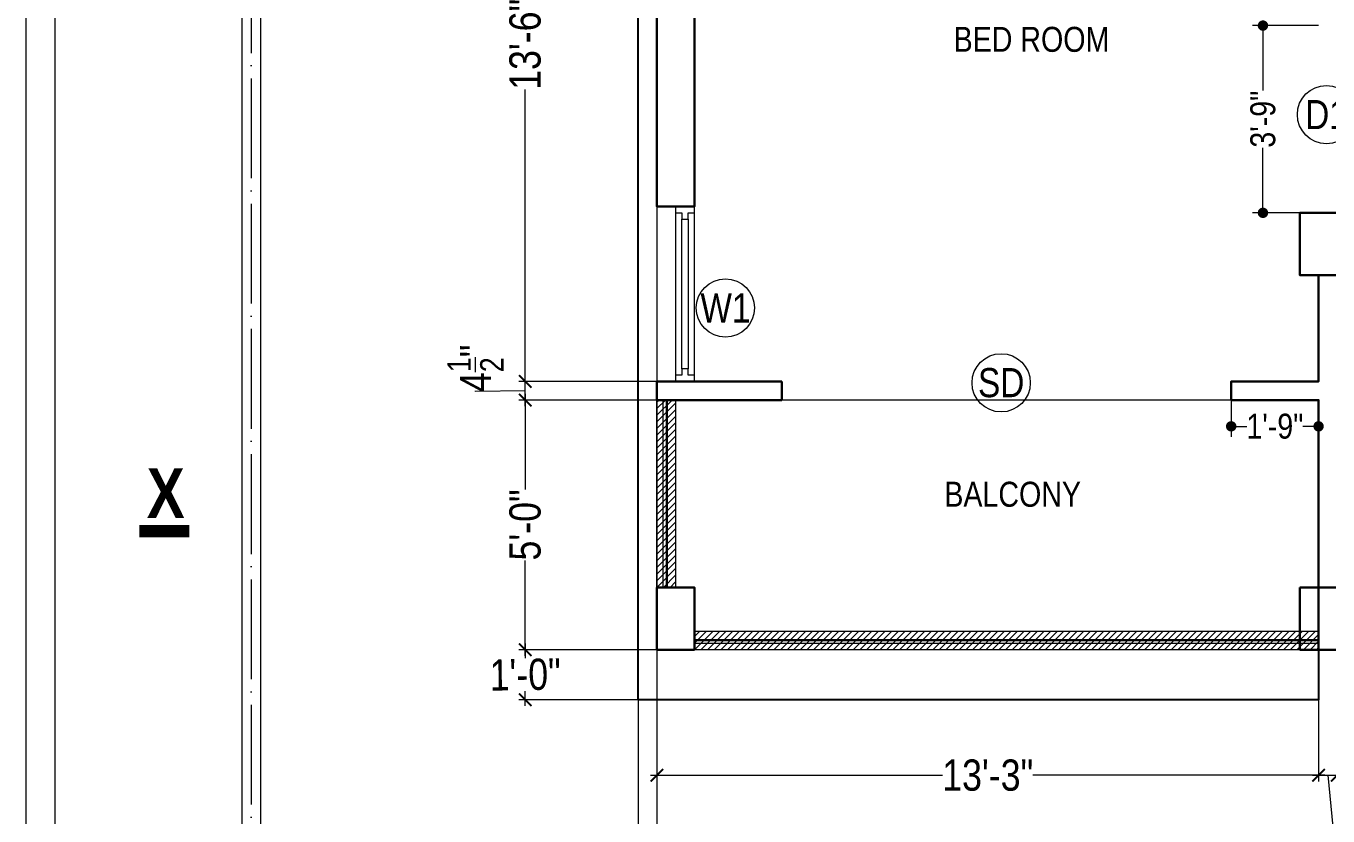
# Model space of a CAD drawing. Header units: millimetres. Extents: x 56222 to 154870, y -176352 to -121287.
# Drawn here: x 148916.6 to 149229.4, y -175317.8 to -175128 of the extents above; entities that cross this region are included whole.
import ezdxf

# ---------------------------------------------------------------- set-up
doc = ezdxf.new("R2010")
doc.units = ezdxf.units.MM
doc.header["$MEASUREMENT"] = 0
doc.header["$PDMODE"] = 35
doc.linetypes.add('ACAD_ISO02W100', pattern=[15, 12, -3])
doc.linetypes.add('ACAD_ISO04W100', pattern=[30, 24, -3, 0, -3])
doc.layers.get('Defpoints').update_dxf_attribs({"color": 220})
for name, color, linetype, lineweight in [('COLUMN', 1, 'Continuous', 30), ('ELEVATION', 250, 'Continuous', 9), ('FIRST FLOOR', 7, 'Continuous', 9), ('FIRST FLOOR ( DIM )', 250, 'Continuous', 9), ('FIRST FLOOR ( DW_RAIL )', 7, 'Continuous', 9), ('FIRST FLOOR ( TEXT )', 7, 'Continuous', 9), ('FIRST FLOOR_( D - W & RAILING )', 251, 'Continuous', 9), ('FIRST FLOOR_( PLine )_', 251, 'Continuous', 30), ('GROUND FLOOR', 7, 'Continuous', 9), ('SECTION', 7, 'Continuous', 9), ('X_SHEET', 7, 'Continuous', 9)]:
    doc.layers.add(name, color=color, linetype=linetype, lineweight=lineweight)
doc.layers.add('XX~SLAB ( PLINE )', color=251, linetype='Continuous', plot=False)
doc.styles.add('Cn BT~6', font='swissc.ttf', dxfattribs={"height": 6})
doc.styles.add("Cn_BT_0'-0", font='swissc.ttf')
doc.styles.add('Cn_BT_7', font='swissc.ttf', dxfattribs={"height": 7})
doc.styles.add('Cn_BT_7½', font='swissc.ttf', dxfattribs={"height": 7.5})
doc.styles.add('KATHA', font='swissc.ttf')
doc.dimstyles.new('Cn BT~6', dxfattribs={"dimtxt": 0.18, "dimasz": 2.5, "dimexe": 2.5, "dimexo": 0, "dimgap": 0.09, "dimtad": 0, "dimdec": 3, "dimzin": 3, "dimdsep": 46, "dimlunit": 4, "dimtxsty": 'Cn BT~6', "dimblk": 'DOT', "dimcen": 0.09, "dimdle": 2, "dimclrd": 250, "dimclre": 250, "dimclrt": 5, "dimadec": 0, "dimazin": 0, "dimtfac": 0.75, "dimtdec": 3, "dimtofl": 0, "dimtmove": 0, "dimatfit": 3, "dimfxl": 1, "dimtolj": 1, "dimtzin": 0, "dimlwd": 15, "dimlwe": 15, "dimarcsym": 0})
doc.dimstyles.new('Cn_BT_7½', dxfattribs={"dimtxt": 9, "dimasz": 3, "dimexe": 1.5, "dimexo": 0, "dimgap": 0.09, "dimtad": 0, "dimdec": 3, "dimzin": 3, "dimdsep": 46, "dimlunit": 4, "dimtxsty": 'Cn_BT_7½', "dimblk": 'ARCHTICK', "dimcen": 0.09, "dimdle": 1.5, "dimclrd": 251, "dimclre": 251, "dimclrt": 14, "dimadec": 0, "dimazin": 0, "dimtfac": 0.75, "dimtdec": 3, "dimtofl": 0, "dimtmove": 0, "dimatfit": 3, "dimfxl": 0, "dimtolj": 1, "dimtzin": 0, "dimlwd": 15, "dimlwe": 15, "dimarcsym": 0})

# ---------------------------------------------------------------- blocks, each defined once
blk = doc.blocks.new('_ArchTick')
at = {"color": 0, "linetype": 'ByBlock', "const_width": 0.15}
blk.add_lwpolyline([(-0.5, -0.5), (0.5, 0.5)], dxfattribs=at)
blk = doc.blocks.new('*D135')
at = {"layer": 'Defpoints', "color": 0, "transparency": 16777216}
for p in [(149068.14, -175277.87), (149227.14, -175277.87), (149227.14, -175308.04)]:
    blk.add_point(p, dxfattribs=at)
at = {"layer": 'FIRST FLOOR ( DIM )', "color": 251, "lineweight": 15, "transparency": 16777216}
for p, q in [((149068.14, -175277.87), (149068.14, -175309.54)), ((149227.14, -175277.87), (149227.14, -175309.54)), ((149066.64, -175308.04), (149136.78, -175308.04)), ((149228.64, -175308.04), (149158.5, -175308.04))]:
    blk.add_line(p, q, dxfattribs=at)
at = {"layer": 'FIRST FLOOR ( DIM )', "color": 251, "lineweight": 15, "transparency": 16777216, "xscale": 3, "yscale": 3, "zscale": 3, "rotation": 180}
blk.add_blockref('_ArchTick', (149068.14, -175308.04), dxfattribs=at)
at = {"layer": 'FIRST FLOOR ( DIM )', "color": 251, "lineweight": 15, "transparency": 16777216, "xscale": 3, "yscale": 3, "zscale": 3}
blk.add_blockref('_ArchTick', (149227.14, -175308.04), dxfattribs=at)
at = {"layer": 'FIRST FLOOR ( DIM )', "color": 14, "transparency": 16777216, "insert": (149147.64, -175308.04), "char_height": 7.5, "attachment_point": 5, "style": 'Cn_BT_7½'}
blk.add_mtext('\\A1;13\'-3"', dxfattribs=at)
blk = doc.blocks.new('*D134')
at = {"layer": 'Defpoints', "color": 0, "transparency": 16777216}
for p in [(149227.14, -175277.87), (149231.64, -175277.87), (149231.64, -175308.04)]:
    blk.add_point(p, dxfattribs=at)
at = {"layer": 'FIRST FLOOR ( DIM )', "color": 251, "lineweight": 15, "transparency": 16777216}
for p, q in [((149227.14, -175277.87), (149227.14, -175309.54)), ((149231.64, -175277.87), (149231.64, -175309.54)), ((149225.64, -175308.04), (149233.14, -175308.04)), ((149229.39, -175308.04), (149230.54, -175320.41)), ((149230.54, -175320.41), (149230.72, -175320.41))]:
    blk.add_line(p, q, dxfattribs=at)
at = {"layer": 'FIRST FLOOR ( DIM )', "color": 251, "lineweight": 15, "transparency": 16777216, "xscale": 3, "yscale": 3, "zscale": 3, "rotation": 180}
blk.add_blockref('_ArchTick', (149227.14, -175308.04), dxfattribs=at)
at = {"layer": 'FIRST FLOOR ( DIM )', "color": 251, "lineweight": 15, "transparency": 16777216, "xscale": 3, "yscale": 3, "zscale": 3}
blk.add_blockref('_ArchTick', (149231.64, -175308.04), dxfattribs=at)
at = {"layer": 'FIRST FLOOR ( DIM )', "color": 14, "transparency": 16777216, "insert": (149236.09, -175320.41), "char_height": 7.5, "attachment_point": 5, "style": 'Cn_BT_7½'}
blk.add_mtext('\\A1;4{\\H0.750000x;\\S1/2;}"', dxfattribs=at)
blk = doc.blocks.new('*D129')
at = {"layer": 'Defpoints', "color": 0, "transparency": 16777216}
for p in [(149036.5, -175217.87), (149068.14, -175217.87), (149068.14, -175277.87)]:
    blk.add_point(p, dxfattribs=at)
at = {"layer": 'FIRST FLOOR ( DIM )', "color": 251, "lineweight": 15, "transparency": 16777216}
for p, q in [((149036.5, -175216.37), (149036.5, -175239.34)), ((149068.14, -175217.87), (149035, -175217.87)), ((149036.5, -175279.37), (149036.5, -175256.41)), ((149068.14, -175277.87), (149035, -175277.87))]:
    blk.add_line(p, q, dxfattribs=at)
at = {"layer": 'FIRST FLOOR ( DIM )', "color": 251, "lineweight": 15, "transparency": 16777216, "xscale": 3, "yscale": 3, "zscale": 3}
for p, rotation in [((149036.5, -175217.87), 90), ((149036.5, -175277.87), 270)]:
    blk.add_blockref('_ArchTick', p, dxfattribs=dict(at, rotation=rotation))
at = {"layer": 'FIRST FLOOR ( DIM )', "color": 14, "transparency": 16777216, "insert": (149036.5, -175247.87), "char_height": 7.5, "attachment_point": 5, "rotation": 90, "style": 'Cn_BT_7½'}
blk.add_mtext('\\A1;5\'-0"', dxfattribs=at)
blk = doc.blocks.new('*D128')
at = {"layer": 'Defpoints', "color": 0, "transparency": 16777216}
for p in [(149077.14, -175051.37), (149036.5, -175213.37), (149068.14, -175213.37)]:
    blk.add_point(p, dxfattribs=at)
at = {"layer": 'FIRST FLOOR ( DIM )', "color": 251, "lineweight": 15, "transparency": 16777216}
for p, q in [((149036.5, -175049.87), (149036.5, -175121.51)), ((149077.14, -175051.37), (149035, -175051.37)), ((149036.5, -175214.87), (149036.5, -175143.23)), ((149068.14, -175213.37), (149035, -175213.37))]:
    blk.add_line(p, q, dxfattribs=at)
at = {"layer": 'FIRST FLOOR ( DIM )', "color": 251, "lineweight": 15, "transparency": 16777216, "xscale": 3, "yscale": 3, "zscale": 3}
for p, rotation in [((149036.5, -175051.37), 90), ((149036.5, -175213.37), 270)]:
    blk.add_blockref('_ArchTick', p, dxfattribs=dict(at, rotation=rotation))
at = {"layer": 'FIRST FLOOR ( DIM )', "color": 14, "transparency": 16777216, "insert": (149036.5, -175132.37), "char_height": 7.5, "attachment_point": 5, "rotation": 90, "style": 'Cn_BT_7½'}
blk.add_mtext('\\A1;13\'-6"', dxfattribs=at)
blk = doc.blocks.new('_Dot')
at = {"color": 0, "linetype": 'ByBlock', "lineweight": -2}
blk.add_line((-0.5, 0), (-1, 0), dxfattribs=at)
at = {"color": 0, "linetype": 'ByBlock', "const_width": 0.5}
blk.add_lwpolyline([(-0.25, 0, 1), (0.25, 0, 1)], format="xyb", close=True, dxfattribs=at)
blk = doc.blocks.new('*D124')
at = {"layer": 'Defpoints', "color": 0, "transparency": 16777216}
for p in [(149206.14, -175217.87), (149227.14, -175217.87), (149227.14, -175224.18)]:
    blk.add_point(p, dxfattribs=at)
at = {"layer": 'ELEVATION', "color": 250, "lineweight": 15, "transparency": 16777216}
for p, q in [((149206.14, -175217.87), (149206.14, -175226.68)), ((149227.14, -175217.87), (149227.14, -175226.68)), ((149208.64, -175224.18), (149209.92, -175224.18)), ((149224.64, -175224.18), (149223.36, -175224.18))]:
    blk.add_line(p, q, dxfattribs=at)
at = {"layer": 'ELEVATION', "color": 250, "lineweight": 15, "transparency": 16777216, "xscale": 2.5, "yscale": 2.5, "zscale": 2.5, "rotation": 180}
blk.add_blockref('_Dot', (149206.14, -175224.18), dxfattribs=at)
at = {"layer": 'ELEVATION', "color": 250, "lineweight": 15, "transparency": 16777216, "xscale": 2.5, "yscale": 2.5, "zscale": 2.5}
blk.add_blockref('_Dot', (149227.14, -175224.18), dxfattribs=at)
at = {"layer": 'ELEVATION', "color": 5, "transparency": 16777216, "insert": (149216.64, -175224.18), "char_height": 6, "attachment_point": 5, "style": 'Cn BT~6'}
blk.add_mtext('\\A1;1\'-9"', dxfattribs=at)
blk = doc.blocks.new('*D123')
at = {"layer": 'Defpoints', "color": 0, "transparency": 16777216}
for p in [(149036.5, -175213.37), (149068.14, -175213.37), (149068.14, -175217.87)]:
    blk.add_point(p, dxfattribs=at)
at = {"layer": 'FIRST FLOOR ( DIM )', "color": 251, "lineweight": 15, "transparency": 16777216}
for p, q in [((149068.14, -175213.37), (149035, -175213.37)), ((149036.5, -175219.37), (149036.5, -175211.87)), ((149024.55, -175215.79), (149024.55, -175215.61)), ((149036.5, -175215.62), (149024.55, -175215.79)), ((149068.14, -175217.87), (149035, -175217.87))]:
    blk.add_line(p, q, dxfattribs=at)
at = {"layer": 'FIRST FLOOR ( DIM )', "color": 251, "lineweight": 15, "transparency": 16777216, "xscale": 3, "yscale": 3, "zscale": 3}
for p, rotation in [((149036.5, -175213.37), 90), ((149036.5, -175217.87), 270)]:
    blk.add_blockref('_ArchTick', p, dxfattribs=dict(at, rotation=rotation))
at = {"layer": 'FIRST FLOOR ( DIM )', "color": 14, "transparency": 16777216, "insert": (149024.55, -175210.24), "char_height": 7.5, "attachment_point": 5, "rotation": 90, "style": 'Cn_BT_7½'}
blk.add_mtext('\\A1;4{\\H0.750000x;\\S1/2;}"', dxfattribs=at)
blk = doc.blocks.new('*D110')
at = {"layer": 'Defpoints', "color": 0, "transparency": 16777216}
for p in [(149068.14, -175277.87), (149036.5, -175289.87), (149063.64, -175289.87)]:
    blk.add_point(p, dxfattribs=at)
at = {"layer": 'FIRST FLOOR ( DIM )', "color": 251, "lineweight": 15, "transparency": 16777216}
for p, q in [((149068.14, -175277.87), (149035, -175277.87)), ((149036.5, -175276.37), (149036.5, -175279.93)), ((149036.5, -175291.37), (149036.5, -175287.81)), ((149063.64, -175289.87), (149035, -175289.87))]:
    blk.add_line(p, q, dxfattribs=at)
at = {"layer": 'FIRST FLOOR ( DIM )', "color": 251, "lineweight": 15, "transparency": 16777216, "xscale": 3, "yscale": 3, "zscale": 3}
for p, rotation in [((149036.5, -175277.87), 90), ((149036.5, -175289.87), 270)]:
    blk.add_blockref('_ArchTick', p, dxfattribs=dict(at, rotation=rotation))
at = {"layer": 'FIRST FLOOR ( DIM )', "color": 14, "transparency": 16777216, "insert": (149036.5, -175283.87), "char_height": 7.5, "attachment_point": 5, "rotation": 1, "style": 'Cn_BT_7½'}
blk.add_mtext('\\A1;1\'-0"', dxfattribs=at)
blk = doc.blocks.new('*D109')
at = {"layer": 'Defpoints', "color": 0, "transparency": 16777216}
for p in [(149068.14, -175277.87), (149063.64, -175289.87), (149063.64, -175334.53)]:
    blk.add_point(p, dxfattribs=at)
at = {"layer": 'FIRST FLOOR ( DIM )', "color": 251, "lineweight": 15, "transparency": 16777216}
for p, q in [((149068.14, -175277.87), (149068.14, -175336.03)), ((149063.64, -175289.87), (149063.64, -175336.03)), ((149058.35, -175334.53), (149063.64, -175334.53)), ((149069.64, -175334.53), (149062.14, -175334.53))]:
    blk.add_line(p, q, dxfattribs=at)
at = {"layer": 'FIRST FLOOR ( DIM )', "color": 251, "lineweight": 15, "transparency": 16777216, "xscale": 3, "yscale": 3, "zscale": 3, "rotation": 180}
blk.add_blockref('_ArchTick', (149063.64, -175334.53), dxfattribs=at)
at = {"layer": 'FIRST FLOOR ( DIM )', "color": 251, "lineweight": 15, "transparency": 16777216, "xscale": 3, "yscale": 3, "zscale": 3}
blk.add_blockref('_ArchTick', (149068.14, -175334.53), dxfattribs=at)
at = {"layer": 'FIRST FLOOR ( DIM )', "color": 14, "transparency": 16777216, "insert": (149052.98, -175334.53), "char_height": 7.5, "attachment_point": 5, "style": 'Cn_BT_7½'}
blk.add_mtext('\\A1;4{\\H0.750000x;\\S1/2;}"', dxfattribs=at)
blk = doc.blocks.new('*D108')
at = {"layer": 'Defpoints', "color": 0, "transparency": 16777216}
for p in [(149068.14, -175289.87), (149468.64, -175289.87), (149468.64, -175334.53)]:
    blk.add_point(p, dxfattribs=at)
at = {"layer": 'FIRST FLOOR ( DIM )', "color": 251, "lineweight": 15, "transparency": 16777216}
for p, q in [((149068.14, -175289.87), (149068.14, -175336.03)), ((149468.64, -175289.87), (149468.64, -175336.03)), ((149066.64, -175334.53), (149255.69, -175334.53)), ((149470.14, -175334.53), (149281.1, -175334.53))]:
    blk.add_line(p, q, dxfattribs=at)
at = {"layer": 'FIRST FLOOR ( DIM )', "color": 251, "lineweight": 15, "transparency": 16777216, "xscale": 3, "yscale": 3, "zscale": 3, "rotation": 180}
blk.add_blockref('_ArchTick', (149068.14, -175334.53), dxfattribs=at)
at = {"layer": 'FIRST FLOOR ( DIM )', "color": 251, "lineweight": 15, "transparency": 16777216, "xscale": 3, "yscale": 3, "zscale": 3}
blk.add_blockref('_ArchTick', (149468.64, -175334.53), dxfattribs=at)
at = {"layer": 'FIRST FLOOR ( DIM )', "color": 14, "transparency": 16777216, "insert": (149268.39, -175334.53), "char_height": 7.5, "attachment_point": 5, "style": 'Cn_BT_7½'}
blk.add_mtext('\\A1;33\'-4{\\H0.750000x;\\S1/2;}"', dxfattribs=at)
blk = doc.blocks.new('*D103')
at = {"layer": 'Defpoints', "color": 0, "transparency": 16777216}
for p in [(149227.14, -175127.87), (149213.77, -175172.87), (149227.14, -175172.87)]:
    blk.add_point(p, dxfattribs=at)
at = {"layer": 'ELEVATION', "color": 250, "lineweight": 15, "transparency": 16777216}
for p, q in [((149227.14, -175127.87), (149211.27, -175127.87)), ((149213.77, -175130.37), (149213.77, -175143.51)), ((149213.77, -175170.37), (149213.77, -175157.23)), ((149227.14, -175172.87), (149211.27, -175172.87))]:
    blk.add_line(p, q, dxfattribs=at)
at = {"layer": 'ELEVATION', "color": 250, "lineweight": 15, "transparency": 16777216, "xscale": 2.5, "yscale": 2.5, "zscale": 2.5}
for p, rotation in [((149213.77, -175127.87), 90), ((149213.77, -175172.87), 270)]:
    blk.add_blockref('_Dot', p, dxfattribs=dict(at, rotation=rotation))
at = {"layer": 'ELEVATION', "color": 5, "transparency": 16777216, "insert": (149213.77, -175150.37), "char_height": 6, "attachment_point": 5, "rotation": 90, "style": 'Cn BT~6'}
blk.add_mtext('\\A1;3\'-9"', dxfattribs=at)

msp = doc.modelspace()

# ---------------------------------------------------------------- hatches: boundary and pattern name
at = {"layer": 'FIRST FLOOR'}
h = msp.add_hatch(dxfattribs=at)
h.set_pattern_fill('ANSI31', color=251, scale=9, style=0)
h.set_pattern_definition([(45, (149068.1435, -175262.8723), (-0.795495, 0.795495), [])])
h.paths.add_polyline_path([(149072.6435, -175262.8723), (149068.1435, -175262.8723), (149068.1435, -175217.8723), (149072.6435, -175217.8723)])
h = msp.add_hatch(dxfattribs=at)
h.set_pattern_fill('ANSI31', color=251, scale=9, style=0)
h.set_pattern_definition([(45, (149077.1435, -175277.8723), (-0.795495, 0.795495), [])])
h.paths.add_polyline_path([(149077.1435, -175273.3723), (149227.1435, -175273.3723), (149227.1435, -175277.8723), (149077.1435, -175277.8723)])

# ---------------------------------------------------------------- linework, layer by layer
at = {"layer": 'COLUMN'}
for points in [[(149222.6435, -175172.8723), (149231.6435, -175172.8723), (149231.6435, -175187.8723), (149222.6435, -175187.8723)], [(149068.1435, -175262.8723), (149077.1435, -175262.8723), (149077.1435, -175277.8723), (149068.1435, -175277.8723)], [(149222.6435, -175262.8723), (149231.6435, -175262.8723), (149231.6435, -175277.8723), (149222.6435, -175277.8723)]]:
    msp.add_lwpolyline(points, close=True, dxfattribs=at)
at = {"layer": 'FIRST FLOOR'}
for p, q in [((149068.1435, -174967.3723), (149068.1435, -175277.8723)), ((149077.1435, -175213.3723), (149077.1435, -175051.3723)), ((149068.1435, -175171.3723), (149077.1435, -175171.3723)), ((149227.1435, -175213.3723), (149227.1435, -175187.8723)), ((149231.6435, -175187.8723), (149227.1435, -175187.8723)), ((149098.1435, -175213.3723), (149068.1435, -175213.3723)), ((149098.1435, -175213.3723), (149098.1435, -175217.8723)), ((149227.1435, -175213.3723), (149206.1435, -175213.3723)), ((149206.1435, -175213.3723), (149206.1435, -175217.8723)), ((149227.1435, -175217.8723), (149068.1435, -175217.8723)), ((149227.1435, -175277.8723), (149227.1435, -175217.8723)), ((149468.6435, -175277.8723), (149068.1435, -175277.8723))]:
    msp.add_line(p, q, dxfattribs=at)
at = {"layer": 'FIRST FLOOR', "ltscale": 0.7}
msp.add_lwpolyline([(149227.1435, -175277.8723), (149227.1435, -175289.8723), (149063.6435, -175289.8723), (149063.6435, -174967.3723), (149068.1435, -174967.3723)], dxfattribs=at)
at = {"layer": 'FIRST FLOOR'}
for points in [[(149072.6435, -175262.8723), (149068.1435, -175262.8723), (149068.1435, -175217.8723), (149072.6435, -175217.8723)], [(149077.1435, -175273.3723), (149227.1435, -175273.3723), (149227.1435, -175277.8723), (149077.1435, -175277.8723)]]:
    msp.add_lwpolyline(points, close=True, dxfattribs=at)
at = {"layer": 'FIRST FLOOR', "color": 1, "linetype": 'ACAD_ISO02W100', "ltscale": 0.7}
msp.add_lwpolyline([(149227.1435, -175277.8723), (149068.1435, -175277.8723), (149068.1435, -175217.8723)], dxfattribs=at)
at = {"layer": 'FIRST FLOOR ( DIM )', "color": 5}
for centre in [(149229.0407, -175149.2593), (149084.6152, -175195.7362), (149150.87, -175213.7226)]:
    msp.add_circle(centre, 7, dxfattribs=at)
at = {"layer": 'FIRST FLOOR ( DW_RAIL )'}
msp.add_lwpolyline([(149072.6435, -175171.3723), (149072.6435, -175172.8723), (149074.1435, -175172.8723), (149074.1435, -175174.3723), (149075.6435, -175174.3723), (149075.6435, -175210.3723), (149074.1435, -175210.3723), (149074.1435, -175211.8723), (149072.6435, -175211.8723), (149072.6435, -175213.3723), (149077.1435, -175213.3723), (149077.1435, -175211.8723), (149075.6435, -175211.8723), (149075.6435, -175210.3723), (149074.1435, -175210.3723), (149074.1435, -175174.3723), (149075.6435, -175174.3723), (149075.6435, -175172.8723), (149077.1435, -175172.8723), (149077.1435, -175171.3723), (149072.6435, -175171.3723), (149072.6435, -175213.3723), (149077.1435, -175213.3723), (149077.1435, -175171.3723)], close=True, dxfattribs=at)
at = {"layer": 'FIRST FLOOR_( D - W & RAILING )', "color": 32}
for points in [[(149069.6435, -175217.8723), (149070.6435, -175217.8723), (149070.6435, -175262.8723), (149069.6435, -175262.8723), (149069.6435, -175217.8723), (149070.3435, -175217.8723), (149070.3435, -175262.8723), (149069.6435, -175262.8723)], [(149077.1435, -175276.3723), (149077.1435, -175275.3723), (149227.1435, -175275.3723), (149227.1435, -175276.3723), (149077.1435, -175276.3723), (149077.1435, -175275.6723), (149227.1435, -175275.6723), (149227.1435, -175276.3723)]]:
    msp.add_lwpolyline(points, close=True, dxfattribs=at)
at = {"layer": 'FIRST FLOOR_( PLine )_'}
for points in [[(149077.1435, -175093.3723), (149068.1435, -175093.3723), (149068.1435, -175171.3723), (149077.1435, -175171.3723)], [(149231.6435, -175187.8723), (149227.1435, -175187.8723), (149227.1435, -175213.3723), (149206.1435, -175213.3723), (149206.1435, -175217.8723), (149227.1435, -175217.8723), (149227.1435, -175277.8723), (149231.6435, -175277.8723)], [(149098.1435, -175213.3723), (149068.1435, -175213.3723), (149068.1435, -175217.8723), (149098.1435, -175217.8723)]]:
    msp.add_lwpolyline(points, close=True, dxfattribs=at)
at = {"layer": 'GROUND FLOOR'}
for p, q in [((148968.3935, -174927.6223), (148968.3935, -175394.6223)), ((148972.8935, -174932.1223), (148972.8935, -175390.1223))]:
    msp.add_line(p, q, dxfattribs=at)
at = {"layer": 'GROUND FLOOR', "color": 1, "linetype": 'ACAD_ISO04W100'}
msp.add_lwpolyline([(149468.6435, -174929.8723), (148970.6435, -174929.8723), (148970.6435, -175392.3723), (149468.6435, -175392.3723)], dxfattribs=at)
at = {"layer": 'SECTION', "color": 5}
msp.add_lwpolyline([(148949.8161, -175247.8723, 12, 12, 0), (148949.8161, -175250.8723, 0, 0, 0), (149542.7874, -175250.8723, 12, 12, 0), (149542.7874, -175247.8723, 12, 12, 0)], format="xyseb", dxfattribs=at)
at = {"layer": 'X_SHEET'}
for points in [[(149683.7052, -175422.2563), (148916.5568, -175422.2563), (148916.5568, -174887.3235), (149683.7052, -174887.3235)], [(149676.7052, -175415.2563), (148923.5568, -175415.2563), (148923.5568, -174894.3235), (149676.7052, -174894.3235)]]:
    msp.add_lwpolyline(points, close=True, dxfattribs=at)
at = {"layer": 'XX~SLAB ( PLINE )'}
msp.add_lwpolyline([(149063.6435, -174967.3723), (149468.6435, -174967.3723), (149468.6436, -175277.8723), (149459.6435, -175277.8723), (149439.8389, -175277.8723), (149399.5018, -175277.8723), (149374.1435, -175277.8723), (149227.1435, -175277.8723), (149227.1435, -175289.8723), (149063.6435, -175289.8723)], close=True, dxfattribs=at)

# ---------------------------------------------------------------- texts
at = {"layer": 'FIRST FLOOR ( DIM )', "color": 5, "char_height": 7, "attachment_point": 5, "style": 'Cn_BT_7'}
for s, insert in [('D1', (149229.0407, -175149.2593)), ('W1', (149084.6152, -175195.7362)), ('SD', (149150.87, -175213.7226))]:
    msp.add_mtext(s, dxfattribs=dict(at, insert=insert))
at = {"layer": 'FIRST FLOOR ( TEXT )', "char_height": 6, "attachment_point": 5, "style": 'KATHA'}
for s, insert in [('BED ROOM', (149158.1528, -175131.2185)), ('BALCONY', (149153.632, -175240.5378))]:
    msp.add_mtext(s, dxfattribs=dict(at, insert=insert))
at = {"layer": 'SECTION', "color": 5, "insert": (148945.5397, -175246.2337), "char_height": 12, "attachment_point": 7, "line_spacing_factor": 1.157143, "style": "Cn_BT_0'-0"}
msp.add_mtext('{\\fSwis721 Cn BT|b1|i0|c0|p34;X}', dxfattribs=at)

# ---------------------------------------------------------------- dimensions: what is measured, and where the dimension line sits
at = {"layer": 'ELEVATION'}
dim = msp.add_linear_dim(base=(149213.7692, -175172.8723), p1=(149227.1435, -175127.8723), p2=(149227.1435, -175172.8723), angle=90, dimstyle='Cn BT~6', dxfattribs=at)
dim.commit()
dim.dimension.update_dxf_attribs({"geometry": '*D103', "text_midpoint": (149213.7692, -175150.3723)})
dim = msp.add_linear_dim(base=(149227.1435, -175224.1847), p1=(149206.1435, -175217.8723), p2=(149227.1435, -175217.8723), dimstyle='Cn BT~6', dxfattribs=at)
dim.commit()
dim.dimension.update_dxf_attribs({"geometry": '*D124', "text_midpoint": (149216.6435, -175224.1847)})
at = {"layer": 'FIRST FLOOR ( DIM )'}
for base, p1, p2, picture, middle in [((149036.5026, -175213.3723), (149077.1435, -175051.3723), (149068.1435, -175213.3723), '*D128', (149036.5026, -175132.3723)), ((149036.5026, -175217.8723), (149068.1435, -175277.8723), (149068.1435, -175217.8723), '*D129', (149036.5026, -175247.8723))]:
    dim = msp.add_linear_dim(base=base, p1=p1, p2=p2, angle=90, dimstyle='Cn_BT_7½', dxfattribs=at)
    dim.commit()
    dim.dimension.update_dxf_attribs({"geometry": picture, "text_midpoint": middle})
dim = msp.add_linear_dim(base=(149036.5026, -175213.3723), p1=(149068.1435, -175217.8723), p2=(149068.1435, -175213.3723), angle=90, dimstyle='Cn_BT_7½', override={"dimtmove": 1}, dxfattribs=at)
dim.commit()
dim.dimension.update_dxf_attribs({"geometry": '*D123', "text_midpoint": (149024.5519, -175215.5206), "dimtype": 160})
dim = msp.add_linear_dim(base=(149036.5026, -175289.8723), p1=(149068.1435, -175277.8723), p2=(149063.6435, -175289.8723), angle=90, dimstyle='Cn_BT_7½', override={"dimtmove": 1}, dxfattribs=at)
dim.commit()
dim.dimension.update_dxf_attribs({"geometry": '*D110', "text_midpoint": (149036.5026, -175283.8723), "text_rotation": 1})
for base, p1, p2, picture, middle in [((149063.6435, -175334.5289), (149068.1435, -175277.8723), (149063.6435, -175289.8723), '*D109', (149052.9828, -175328.1074)), ((149231.6435, -175308.0448), (149227.1435, -175277.8723), (149231.6435, -175277.8723), '*D134', (149230.8095, -175320.4119))]:
    dim = msp.add_linear_dim(base=base, p1=p1, p2=p2, dimstyle='Cn_BT_7½', override={"dimtmove": 1}, dxfattribs=at)
    dim.commit()
    dim.dimension.update_dxf_attribs({"geometry": picture, "text_midpoint": middle, "dimtype": 160})
for base, p1, p2, picture, middle in [((149227.1435, -175308.0448), (149068.1435, -175277.8723), (149227.1435, -175277.8723), '*D135', (149147.6435, -175308.0448)), ((149468.6435, -175334.5289), (149068.1435, -175289.8723), (149468.6435, -175289.8723), '*D108', (149268.3935, -175334.5289))]:
    dim = msp.add_linear_dim(base=base, p1=p1, p2=p2, dimstyle='Cn_BT_7½', dxfattribs=at)
    dim.commit()
    dim.dimension.update_dxf_attribs({"geometry": picture, "text_midpoint": middle})

doc.saveas('drawing.dxf')
